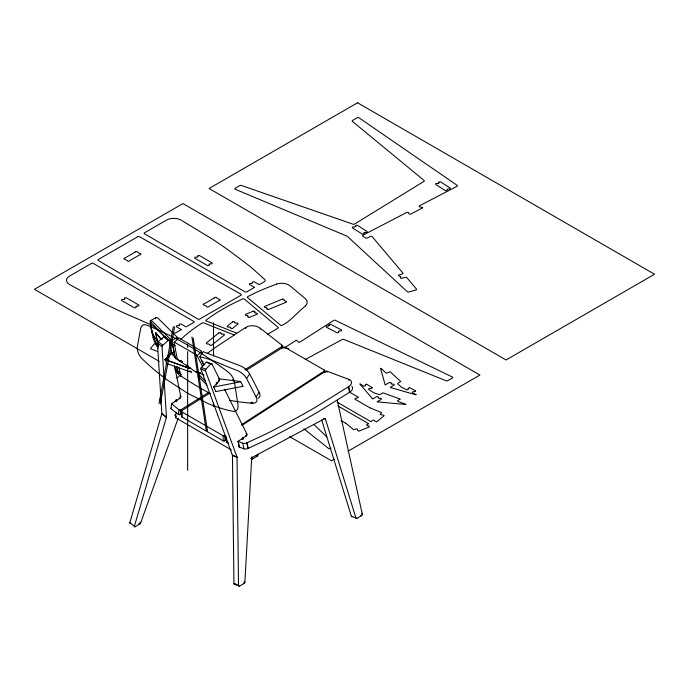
<?xml version="1.0" encoding="UTF-8"?>
<svg xmlns="http://www.w3.org/2000/svg" width="689" height="689" viewBox="0 0 689 689"><rect width="100%" height="100%" fill="white"/><g stroke="black" fill="none" stroke-linecap="round" stroke-linejoin="round"><path stroke-width="1.03" d="M130.488 523.175A1.206 0.568 -52 0 1 129.825 522.641L161.872 413.693L157.454 343.062A1.206 0.568 -52 0 1 158.186 341.71L163.741 336.809A1.206 0.568 -52 0 1 164.731 336.732L169.296 340.297L171.802 352.604A1.206 0.568 -52 0 1 171.087 354.034L165.179 359.58L188.648 368.227L188.846 367.78L187.709 366.97A1.206 0.99 -11.5 0 1 187.675 365.523M231.323 449.908L175.678 417.775L176.048 412.134M213.573 386.83L219.214 380.888A1.206 0.81 -69.5 0 0 219.55 379.243L211.954 363.999L207.38 362.285A1.206 0.81 -69.5 0 0 206.209 362.259L201.274 367.521A1.206 0.81 -69.5 0 0 200.895 369.071L232.391 455.179A1.206 0.81 -69.5 0 1 232.46 455.575L233.933 583.678A1.206 0.81 -69.5 0 0 234.949 584.41L239.514 586.124L244.182 583.428A1.206 0.81 -69.5 0 0 244.896 582.145L251.666 458.624A1.206 0.81 -69.5 0 1 252.407 457.332L324.528 418.714A1.206 0.81 -69.5 0 1 325.458 419.11L355.929 517.973A1.206 0.81 -69.5 0 0 356.885 518.361L361.579 515.648A1.206 0.81 -69.5 0 0 362.268 514.011L337.257 400.335M175.445 417.353L175.704 417.792M160.899 397.019L160.752 398.182A3.445 2.403 6.9 0 0 161.278 401.11L161.562 401.334M161.278 401.11L161.553 398.776M181.905 413.46L180.096 414.597A1.206 0.844 6.9 0 1 178.399 414.477L170.975 408.68L171.544 403.676L176.143 400.791A1.206 0.844 6.9 0 0 176.306 399.723M176.04 401.661L176.143 400.791M178.399 414.477L178.959 409.817L171.544 403.676M180.096 414.597L180.656 409.929L208.715 392.368M245.663 328.257L245.775 327.378L215.054 347.704A685.831 478.795 6.9 0 0 207.2 353.474M245.904 328.11L246.007 327.241A10.335 7.217 6.9 0 1 260.39 328.352L282.059 345.275A1.206 0.844 6.9 0 1 282.042 346.472L281.827 348.221M260.287 329.23L260.39 328.352M281.706 348.195L282.059 345.275M159.03 403.556L173.335 326.56M160.322 403.961L174.627 326.974M169.296 340.297A1.206 0.568 -52 0 0 168.305 340.375L162.75 345.275A1.206 0.568 -52 0 0 162.027 346.627L166.445 417.103A1.206 0.568 -52 0 1 166.402 417.431L134.389 526.207A1.206 0.568 -52 0 0 135.061 526.749L139.729 524.053A1.206 0.568 -52 0 0 140.668 522.899L178.158 418.249M242.812 437.472A1.206 0.603 -10.6 0 1 242.692 438.282L238.067 441.348L243.002 443.26A3.445 1.714 -10.6 0 0 246.653 443.01L269.166 432.451L295.917 418.326A685.831 341.468 -10.6 0 0 316.802 406.45L348.729 386.546A10.335 5.142 -10.6 0 0 348.6 379.277L326.93 371.182A1.206 0.603 -10.6 0 0 325.251 371.414L241.839 425.475M203.746 364.49L199.767 356.79L202.755 352.113M218.611 378.769L232.761 380.543L233.175 379.897M252.295 403.306A10.034 5.357 32.6 0 0 256.101 396.942L246.636 378.545L249.633 373.869L259.142 392.274A10.034 5.357 32.6 0 1 258.074 398.19M229.73 400.335A193.695 103.384 32.6 0 0 250.942 403.091L251.494 402.195M252.768 402.29L252.208 403.16L250.925 403.065M256.153 396.95L259.142 392.274M400.033 399.207L397.941 400.43A1.206 0.698 0 0 0 398.156 401.515L405.89 404.305M181.25 329.704L176.462 332.486A3.445 1.989 0 0 1 172.569 332.882M254.396 287.477L246.791 291.878A1.206 0.698 0 0 1 245.086 291.878L144.483 233.795A1.206 0.698 0 0 1 144.483 232.813L166.48 220.11A10.335 5.968 0 0 1 180.923 220.015L211.626 238.644A685.831 395.96 0 0 1 229.437 250.839L250.107 266.454L264.748 279.467A3.445 1.989 0 0 1 264.18 281.844L259.253 284.626L254.396 281.93A1.206 0.698 0 0 0 252.691 281.93A1.206 0.698 0 0 0 252.691 282.912L251.468 283.618A1.206 0.698 0 0 0 249.762 283.618A1.206 0.698 0 0 0 249.762 284.609L254.405 287.304M400.671 381.585L398.061 383.11A1.206 0.698 0 0 0 397.897 383.971L401.084 386.925L406.329 389.621A1.206 0.698 0 0 0 408.034 389.561A1.206 0.698 0 0 0 407.931 388.579L409.318 387.683M239.514 586.124A1.206 0.81 -69.5 0 1 238.506 585.392L237.033 457.281A1.206 0.81 -69.5 0 0 236.964 456.885L205.468 370.777A1.206 0.81 -69.5 0 1 205.847 369.226L210.774 363.964A1.206 0.81 -69.5 0 1 211.954 363.999M177.426 359.822L174.119 342.571L178.494 338.256A1.378 0.482 45.4 0 1 179.14 338.075L200.249 350.262A1.378 0.482 45.4 0 1 201.429 351.502L202.325 353.233M180.768 361.639L180.182 361.406L181.371 361.045M202.695 366.72L197.063 355.817L201.429 351.502M188.106 366.944C189.027 367.995 186.461 365.652 187.899 365.532M181.241 374.54L180.423 375.35L181.026 376.099M199.681 372.336L198.863 372.861L203.935 375.135M165.127 359.374L168.745 356.153M305.485 305.933C298.044 311.661 288.872 323.003 281.138 325.673L247.644 297.631A1.378 0.792 0 0 1 247.851 296.589A193.695 111.833 0 0 1 275.264 284.626L276.565 284.178M180.828 339.341L181.31 338.902A193.695 111.833 0 0 1 202.015 323.072A1.378 0.792 0 0 1 203.806 322.943L234.165 335.026M176.952 378.054L180.923 374.558M371.199 421.504L372.473 420.445A1.206 0.698 0 0 1 373.877 420.195A1.206 0.698 0 0 1 374.661 420.91L376.607 421.901L384.178 415.648L383.075 415.028A1.206 0.698 0 0 0 381.878 414.959L380.173 414.425L381.68 412.608L370.053 407.897M239.781 446.438L239.143 447.006L243.863 448.789A3.445 1.714 -10.6 0 0 247.928 448.513L246.877 442.924M238.136 441.236L239.221 446.808M288.493 349.401L288.657 348.6L287.227 348.272A1.206 0.698 0 0 1 286.047 348.126L285.074 347.454L296.227 340.28L297.958 341.356A1.206 0.698 0 0 0 298.578 342.166A1.206 0.698 0 0 0 300.025 342.011L333.717 320.411A1.206 0.698 0 0 1 335.388 320.342L452.329 376.995A1.206 0.698 0 0 1 452.406 378.02L447.721 380.724A1.206 0.698 0 0 1 446.179 380.802L343.777 339.41A1.206 0.698 0 0 0 342.261 339.47L305.27 359.529M241.606 424.657L324.269 371.087A1.206 0.732 -2.6 0 0 324.261 370.053L284.746 347.239A1.206 0.732 -2.6 0 0 283.05 347.282L245.939 370.518M209.732 393.186L181.663 410.747A1.206 0.732 -2.6 0 0 181.663 411.789L181.896 417L223.245 440.874A1.206 0.732 -2.6 0 0 224.958 440.822L226.75 439.66M242.873 439.212A1.206 0.81 -69.5 0 1 243.536 437.73L246.335 435.922A1.206 0.81 -69.5 0 0 246.903 434.079L224.554 389.268M415.674 390.947L414.296 391.843A1.206 0.698 0 0 0 412.59 391.903A1.206 0.698 0 0 0 412.694 392.885L416.156 394.668M176.074 401.48A1.206 0.568 -52 0 1 177.004 400.249L179.855 398.466A1.206 0.568 -52 0 0 180.819 396.855L174.489 365.799M171.552 407.983L170.975 408.68M244.922 369.7L282.042 346.472M267.521 334.415L277.848 328.197A1.378 0.792 0 0 0 277.968 327.206L244.044 298.862L243.114 298.75A205.658 118.732 0 0 0 205.822 320.307L205.942 320.859L236.62 333.106M251.149 458.288L251.718 458.736A1.206 0.568 -52 0 0 252.432 458.977L257.126 456.273A1.206 0.568 -52 0 0 258.134 454.826L257.273 454.154M385.401 384.815L389.225 382.61A1.206 0.698 0 0 1 390.93 382.61A1.206 0.698 0 0 1 390.93 383.592L392.162 384.298A1.206 0.698 0 0 1 393.867 384.298A1.206 0.698 0 0 1 393.867 385.289L390.318 387.339M372.861 398.862L376.409 396.812A1.206 0.698 0 0 1 378.115 396.812A1.206 0.698 0 0 1 378.115 397.794L379.346 398.509A1.206 0.698 0 0 1 381.043 398.509A1.206 0.698 0 0 1 381.043 399.491L377.227 401.696M330.935 448.16L330.35 448.496A1.206 0.698 0 0 1 328.524 448.41L303.892 428.834M334.225 459.175L331.443 460.777L289.544 436.593M348.143 451.14L479.932 375.049L182.947 203.582L34.45 289.311L159.202 361.337M234.949 584.41L235.819 583.91M352.613 516.483L352.32 516.647A1.206 0.81 -69.5 0 1 351.356 516.259L321.703 420.049M150.564 320.661L156.127 317.465M154.078 336.818L153.036 337.412L150.245 322.891L151.287 322.288M160.95 339.083L160.615 338.747L161.717 338.643M174.911 356.842L171.794 340.642L177.349 337.421L177.745 339.47M172.526 354.551L173.034 354.258M177.547 372.982L177.977 373.317L180.113 371.853M366.6 384.221L365.049 385.022A1.206 0.698 0 0 1 364.946 386.004A1.206 0.698 0 0 1 363.241 385.943L360.158 383.945M372.258 387.898L370.708 388.691A1.206 0.698 0 0 0 369.003 388.63A1.206 0.698 0 0 0 368.908 389.621L373.576 392.644L378.683 394.487A1.206 0.698 0 0 0 380.173 394.392L383.093 392.885L400.042 399.034M368.382 423.907L366.402 424.932L367.685 425.776A1.206 0.698 0 0 1 368.779 426.069L369.485 426.836L358.624 431.254L357.384 429.945A1.206 0.698 0 0 0 357.074 429.109A1.206 0.698 0 0 0 355.602 429.075L353.646 429.695L345.826 423.261M162.027 339.1L162.156 339.057A1.206 0.99 -11.5 0 1 160.683 338.747L155.921 332.649M213.676 387.003L240.539 381.801M215.95 391.559L242.812 386.357M377.322 401.868L405.778 404.486M240.633 381.56L233.166 380.595A1.206 0.758 -26.5 0 1 232.658 379.76M203.264 351.743L240.022 365.687A11.868 6.339 32.6 0 1 249.599 373.869M390.362 387.494L415.967 394.831M165.171 359.598L190.543 368.546M165.92 363.275L191.292 372.224M157.126 351.278L151.132 349.108A1.206 0.698 0 0 1 150.684 348.212L154.121 344.147A1.206 0.698 0 0 1 155.731 343.828M206.209 362.259L210.774 363.964M201.274 367.521L205.847 369.226M200.895 369.071L205.468 370.777M218.697 378.916L219.55 379.243M323.666 418.387L325.458 419.11M218.353 380.569L219.214 380.888M216.131 382.938L216.992 383.256A1.206 0.81 -69.5 0 0 216.613 384.824M246.051 433.76L246.903 434.079M245.482 435.594L246.335 435.922M242.683 437.412L243.536 437.73M242.028 438.988L242.597 439.203M225.639 435.973A1.206 0.603 -10.6 0 0 225.691 436.8L226.156 436.972M225.691 436.8L226.741 442.39L228.602 443.087M251.554 457.014L252.407 457.332M250.813 458.306L251.666 458.624M232.391 455.179L236.964 456.885M232.46 455.575L237.033 457.281M361.406 513.693L362.268 514.011M360.717 515.329L361.579 515.648M351.356 516.259L356.885 518.361M244.044 581.826L244.896 582.145M243.329 583.109L244.182 583.428M233.933 583.678L238.506 585.392M151.563 325.079L122.754 312.427A685.831 395.96 0 0 1 101.636 302.144L69.365 284.419A10.335 5.968 0 0 1 69.537 276.082L91.534 263.379A1.206 0.698 0 0 1 93.239 263.379L193.842 321.462A1.206 0.698 0 0 1 193.842 322.452L186.151 326.853L181.25 324.166A1.206 0.698 0 0 0 179.545 324.166A1.206 0.698 0 0 0 179.545 325.148L178.313 325.854A1.206 0.698 0 0 0 176.608 325.854A1.206 0.698 0 0 0 176.608 326.844L181.25 329.54M196.219 371.466L199.259 372.861A1.206 0.758 -26.5 0 0 200.602 372.637M198.492 376.022L200.008 376.719M238.136 441.442L239.212 447.049M409.559 387.674L415.656 390.809M349.297 391.989L358.538 397.372L356.446 398.216A1.206 0.698 0 0 0 355.093 398.543A1.206 0.698 0 0 0 355.283 399.379L369.89 407.819M337.145 402.169L370.673 421.53M337.92 405.993L368.426 423.606M341.046 420.488L345.697 423.167M169.735 342.45L175.307 345.663M201.283 360.666L203.143 361.734M175.962 371.018L180.621 373.705M181.663 411.789L223.003 435.663A1.206 0.732 -2.6 0 0 224.717 435.603L224.958 440.822M366.841 384.229L372.275 387.752M190.732 368.296L187.305 365.962A1.206 0.99 -11.5 0 1 187.038 364.782M189.768 370.811L191.482 371.974M196.753 372.628L175.729 358.168L172.603 354.129A1.206 0.99 -11.5 0 1 172.784 352.889L171.974 353.328L171.285 352.432M187.296 366.126L187.968 366.755M163.741 336.809L168.305 340.375M158.186 341.71L162.75 345.275M170.95 351.933L171.802 352.604M157.454 343.062L162.027 346.627M170.235 353.362L171.087 354.034M167.728 355.567L168.581 356.239A1.206 0.568 -52 0 0 167.858 357.565M179.958 396.184L180.819 396.855M256.265 455.601L257.126 456.273M179.002 397.794L179.855 398.466M251.58 458.314L252.432 458.977M176.151 399.586L177.004 400.249M175.187 400.981L175.755 401.429M174.946 415.562L175.574 416.053A1.206 0.56 -52 0 0 176.246 416.423M166.445 417.103L161.872 413.529A1.206 0.568 -52 0 1 161.829 413.865L166.402 417.431M139.815 522.236L140.668 522.899M138.877 523.382L139.729 524.053M129.825 522.641L135.061 526.749M400.679 381.43L390.12 371.681L387.597 372.852A1.206 0.698 0 0 1 385.719 372.732L380.888 368.262M314.218 424.794L326.81 436.886M195.96 371.672L205.374 381.224M198.234 376.228L206.924 385.048M165.765 338.041L150.409 321.668L152.2 333.2L157.393 341.305M169.356 341.89L173.146 346.645M359.882 384.057L372.577 398.836M175.152 369.356L176.453 370.88A4.134 0.887 60.1 0 0 177.831 371.001M172.681 354.103A1.206 0.99 -11.5 0 1 172.861 352.863A1.206 0.982 -12.3 0 0 172.517 353.474A1.206 0.99 -12.9 0 0 172.681 354.103L175.824 358.125L181.018 361.665A1.206 0.99 -11.5 0 0 182.473 361.665M160.683 338.738L156.007 333.295L158.16 346.205M172.112 353.517L172.758 354.913L172.216 353.664M174.412 367.159L178.038 372.077M202.807 363.31L203.789 365.213M240.711 381.603L242.976 386.159M213.538 386.96L215.812 391.516M199.767 356.79C211.032 358.797 225.277 366.264 237.033 370.363A11.868 6.339 32.6 0 1 246.61 378.537M177.34 337.395L158.315 318.507A11.868 2.541 60.1 0 0 155.697 318.688M171.794 340.642L152.751 321.703A11.868 2.541 60.1 0 0 150.262 322.917M380.569 368.331L385.108 384.763M164.731 336.732L164.886 337.498M165.076 359.494L165.455 361.337M178.847 367.151L180.587 376.272M173.051 346.128L175.488 358.831M176.97 366.539L178.537 374.695M176.858 366.97L178.02 373.05M155.602 332.77L158.186 346.489M348.6 379.277L348.798 380.328M348.729 386.546L349.779 392.144A10.335 5.142 -10.6 0 0 351.769 386.176M348.513 386.693L349.556 392.291L317.853 412.048A685.831 341.468 -10.6 0 1 296.959 423.916L270.217 438.049L248.161 448.418L247.118 442.82M326.93 371.182L327.129 372.232M325.251 371.414L325.449 372.465M242.692 438.282L242.89 439.332M242.812 443.199L243.863 448.789M225.828 436.637L226.354 439.436M226.414 439.78L226.741 441.528A1.206 0.603 -10.6 0 0 226.741 442.39M193.247 338.058L207.553 431.572M191.947 336.964L206.252 430.479M324.261 370.053L324.33 372.387M284.746 347.239L284.79 348.221M283.05 347.282L283.093 348.264M223.003 435.663L223.245 440.874M181.663 410.747L181.905 415.967A1.206 0.732 -2.6 0 0 181.896 417M213.512 322.822L213.512 356.032M213.512 403.16L213.512 406.381M187.632 344.147L187.632 347.351M187.632 351.631L187.632 470.311M157.988 346.756A13.418 2.877 60.1 0 1 154.672 339.694L150.77 327.413A17.363 3.721 60.1 0 1 153.475 326.267A54.784 11.747 60.1 0 1 154.629 327.137L170.054 341.537A4.134 0.887 60.1 0 1 173.283 347.368M174.946 414.597A1.206 0.663 57.5 0 1 175.6 416.035M228.498 372.318A378.08 218.284 60 0 0 146.774 325.139A10.335 5.968 60 0 0 140.72 328.403L137.361 346.481A10.335 5.968 60 0 0 142.296 358.969L143.364 359.977A195.202 112.703 60 0 0 167.642 380.25L187.632 393.29L207.639 403.358A195.202 112.703 60 0 0 231.917 411.118L232.977 411.324A10.335 5.968 60 0 0 237.912 404.529L234.553 382.576A10.335 5.968 60 0 0 228.49 372.344M168.753 354.878A1.206 0.99 -11.5 0 1 168.667 356.23M181.508 360.984A1.206 0.99 -11.5 0 1 179.932 361.062M182.456 361.682A1.206 0.999 -13.3 0 1 181.009 361.673M217.044 382.162A1.206 0.758 -26.5 0 1 216.983 383.213M276.461 284.083A10.102 5.831 0 0 1 290.095 285.918L305.106 298.492A11.868 6.856 0 0 1 305.46 305.925M160.89 395.004A3.445 2.403 6.9 0 1 160.89 394.401M180.656 409.929A1.206 0.844 6.9 0 1 178.959 409.817M158.082 348.134A10.034 2.153 60.1 0 1 153.07 337.464M177.538 372.973A193.695 41.538 60.1 0 1 175.376 370.363M197.063 355.817A1.378 0.482 45.4 0 0 195.874 354.577L174.765 342.39A1.378 0.482 45.4 0 0 174.119 342.571M210.421 393.626A205.658 72.19 45.4 0 1 181.018 376.073M232.761 380.543A1.206 0.646 32.6 0 1 234.071 381.353M422.684 207.794L410.256 214.348L408.999 213.814A1.206 0.698 0 0 1 408.749 213.134L408.336 212.367L406.863 212.367L362.948 235.19A1.206 0.698 0 0 0 362.862 236.181L365.635 237.955A1.206 0.698 0 0 0 367.34 238.006L370.312 236.465A1.206 0.698 0 0 1 372.206 236.672L402.893 272.999A1.206 0.698 0 0 1 402.342 273.929L399.155 274.825A1.206 0.698 0 0 0 398.604 275.755A1.206 0.698 0 0 0 400.214 276.074L400.981 276.978A1.206 0.698 0 0 0 400.421 277.908A1.206 0.698 0 0 0 402.031 278.235L405.218 277.34A1.206 0.698 0 0 1 406.829 277.658L416.449 289.053A1.206 0.698 0 0 1 415.898 289.983L408.853 291.964A1.206 0.698 0 0 1 407.302 291.705L347.29 236.327A1.206 0.698 0 0 0 346.98 236.138L235.302 189.294A1.206 0.698 0 0 1 235.164 188.235L239.832 185.539A1.206 0.698 0 0 1 241.305 185.436L353.018 224.192A1.206 0.698 0 0 0 354.525 224.071L423.993 181.362A1.206 0.698 0 0 0 424.105 180.484L352.398 121.359A1.206 0.698 0 0 1 352.535 120.472L357.221 117.767A1.206 0.698 0 0 1 359.003 117.81L457.134 185.332A1.206 0.698 0 0 1 457.014 186.297L419.592 205.744A1.206 0.698 0 0 0 419.325 206.579A1.206 0.698 0 0 0 420.652 206.941L422.684 207.794M160.442 338.807L160.571 339.298L160.459 338.738M218.861 332.916L206.519 342.889A1.206 0.698 0 0 0 206.631 343.777A1.206 0.698 0 0 0 208.164 343.88L209.714 344.517A1.206 0.698 0 0 0 210.369 345.318A1.206 0.698 0 0 0 211.859 345.094L224.209 335.112A1.206 0.698 0 0 0 223.934 334.148A1.206 0.698 0 0 0 222.263 334.294L220.842 333.709A1.206 0.698 0 0 0 220.532 332.744A1.206 0.698 0 0 0 218.861 332.916M232.555 321.909L227.404 326.069A1.206 0.698 0 0 0 227.689 327.042A1.206 0.698 0 0 0 229.368 326.879L230.781 327.464A1.206 0.698 0 0 0 231.065 328.438A1.206 0.698 0 0 0 232.744 328.274L237.894 324.114A1.206 0.698 0 0 0 237.619 323.141A1.206 0.698 0 0 0 235.931 323.305L234.518 322.719A1.206 0.698 0 0 0 234.243 321.746A1.206 0.698 0 0 0 232.555 321.909M329.333 325.492L328.136 326.25A1.206 0.698 0 0 0 326.44 326.302A1.206 0.698 0 0 0 326.526 327.284L336.749 332.615A1.206 0.698 0 0 0 338.454 332.572A1.206 0.698 0 0 0 338.368 331.581L339.556 330.823A1.206 0.698 0 0 0 341.262 330.772A1.206 0.698 0 0 0 341.176 329.79L330.953 324.459A1.206 0.698 0 0 0 329.247 324.51A1.206 0.698 0 0 0 329.333 325.492M357.557 102.773L209.068 188.502L506.053 359.968L654.55 274.239L357.557 102.773M137.774 236.697L98.26 259.512A1.206 0.698 0 0 0 98.251 260.485L197.932 319.093A1.206 0.698 0 0 0 199.646 319.102L240.995 295.228A1.206 0.698 0 0 0 240.986 294.246L139.471 236.689A1.206 0.698 0 0 0 137.774 236.697M135.035 252.174L125.071 257.927A1.206 0.698 0 0 0 123.865 258.625A1.206 0.698 0 0 0 125.071 259.322L127.301 260.606A1.206 0.698 0 0 0 128.507 261.303A1.206 0.698 0 0 0 129.713 260.606L139.678 254.852A1.206 0.698 0 0 0 140.883 254.155A1.206 0.698 0 0 0 139.678 253.457L137.447 252.174A1.206 0.698 0 0 0 136.241 251.476A1.206 0.698 0 0 0 135.035 252.174M124.787 298.897L123.555 299.603A1.206 0.698 0 0 0 121.85 299.603A1.206 0.698 0 0 0 121.85 300.585L134.036 307.621A1.206 0.698 0 0 0 135.733 307.621A1.206 0.698 0 0 0 135.733 306.639L136.965 305.925A1.206 0.698 0 0 0 138.67 305.925A1.206 0.698 0 0 0 138.67 304.943L126.492 297.906A1.206 0.698 0 0 0 124.787 297.906A1.206 0.698 0 0 0 124.787 298.897M197.941 256.661L196.709 257.367A1.206 0.698 0 0 0 195.004 257.367A1.206 0.698 0 0 0 195.004 258.349L207.182 265.386A1.206 0.698 0 0 0 208.888 265.386A1.206 0.698 0 0 0 208.888 264.404L210.119 263.689A1.206 0.698 0 0 0 211.824 263.689A1.206 0.698 0 0 0 211.824 262.707L199.646 255.671A1.206 0.698 0 0 0 197.941 255.671A1.206 0.698 0 0 0 197.941 256.661M214.357 297.967L204.392 303.72A1.206 0.698 0 0 0 203.186 304.417A1.206 0.698 0 0 0 204.392 305.115L206.614 306.398A1.206 0.698 0 0 0 207.82 307.096A1.206 0.698 0 0 0 209.025 306.398L218.999 300.645A1.206 0.698 0 0 0 220.204 299.948A1.206 0.698 0 0 0 218.999 299.25L216.768 297.967A1.206 0.698 0 0 0 215.562 297.269A1.206 0.698 0 0 0 214.357 297.967M438.979 182.921L437.653 183.61A1.206 0.698 0 0 0 435.948 183.558A1.206 0.698 0 0 0 435.861 184.54L445.103 190.448A1.206 0.698 0 0 0 446.808 190.491A1.206 0.698 0 0 0 446.894 189.509L448.212 188.82A1.206 0.698 0 0 0 449.917 188.872A1.206 0.698 0 0 0 450.003 187.89L440.762 181.982A1.206 0.698 0 0 0 439.065 181.939A1.206 0.698 0 0 0 438.979 182.921M355.808 226.38L354.482 227.069A1.206 0.698 0 0 0 352.777 227.017A1.206 0.698 0 0 0 352.69 228.007L361.932 233.907A1.206 0.698 0 0 0 363.637 233.959A1.206 0.698 0 0 0 363.723 232.977L365.041 232.288A1.206 0.698 0 0 0 366.746 232.331A1.206 0.698 0 0 0 366.832 231.349L357.6 225.449A1.206 0.698 0 0 0 355.894 225.398A1.206 0.698 0 0 0 355.808 226.38M253.061 311.256L245.861 314.227A1.206 0.698 0 0 0 245.577 315.2A1.206 0.698 0 0 0 247.265 315.364L248.273 316.182A1.206 0.698 0 0 0 247.997 317.155A1.206 0.698 0 0 0 249.676 317.31L256.885 314.339A1.206 0.698 0 0 0 257.161 313.366A1.206 0.698 0 0 0 255.481 313.202L254.465 312.393A1.206 0.698 0 0 0 254.749 311.419A1.206 0.698 0 0 0 253.061 311.256M282.206 299.198L264.912 306.321A1.206 0.698 0 0 0 264.628 307.285A1.206 0.698 0 0 0 266.29 307.466L267.306 308.284A1.206 0.698 0 0 0 267.056 309.258A1.206 0.698 0 0 0 268.727 309.413L286.013 302.282A1.206 0.698 0 0 0 286.409 301.42A1.206 0.698 0 0 0 285.013 301.041L283.911 300.146A1.206 0.698 0 0 0 283.739 299.267A1.206 0.698 0 0 0 282.206 299.198"/></g></svg>
